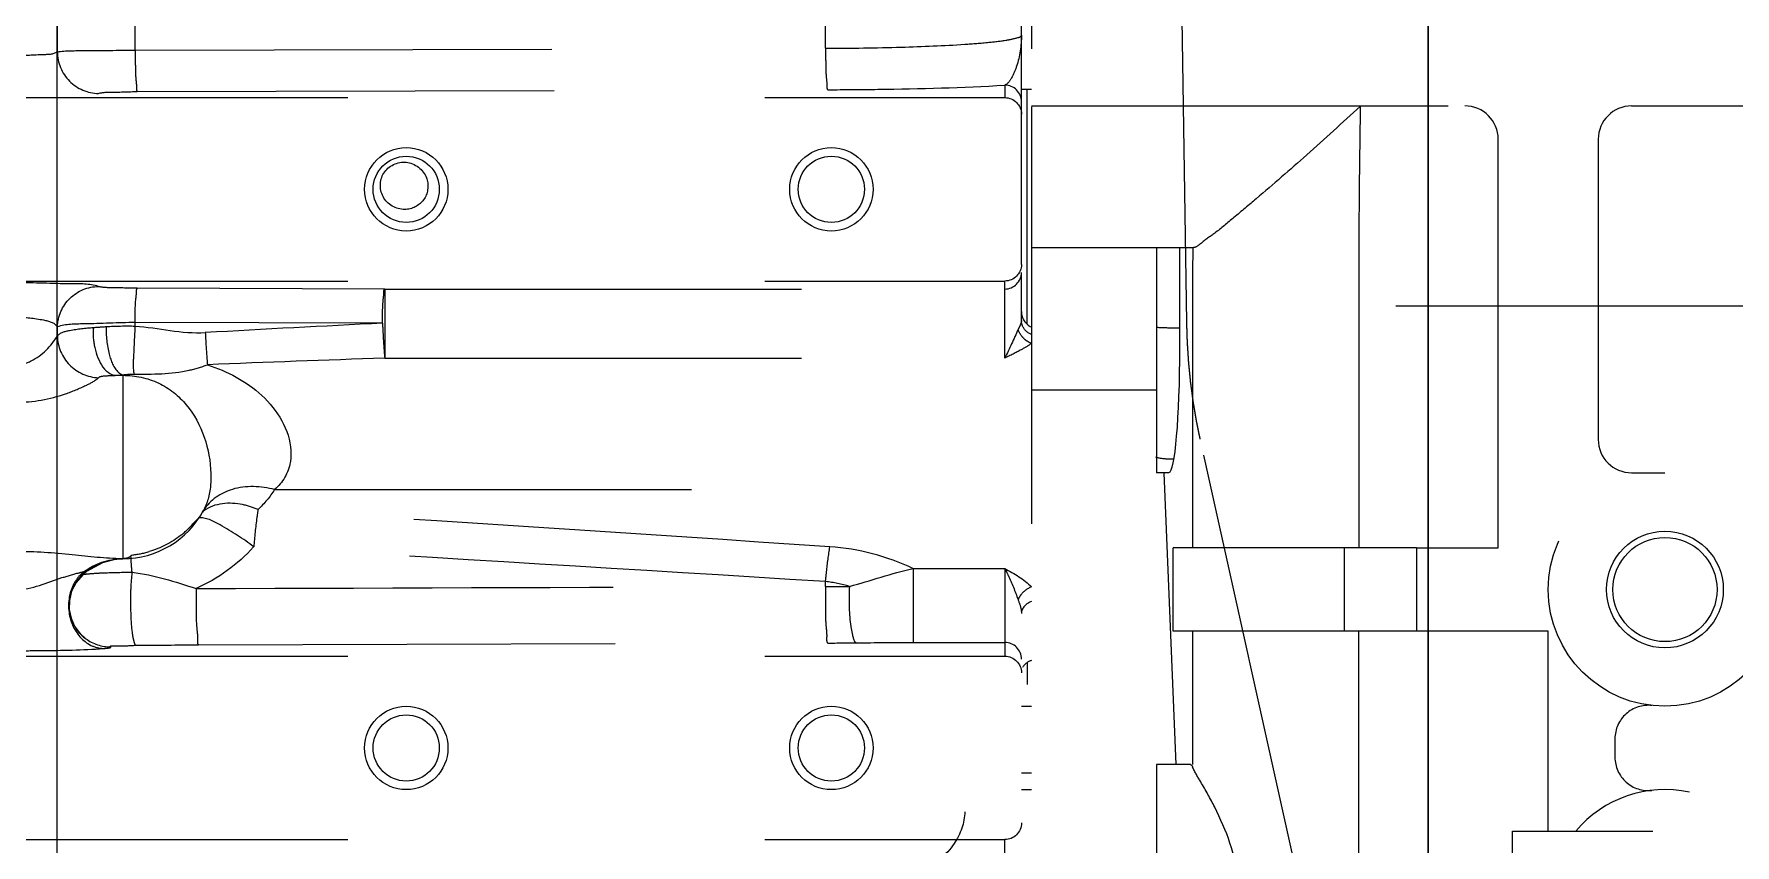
# Model space of a CAD drawing. Header units: millimetres. Extents: x 17886 to 18265, y -8727 to -7321.
# Drawn here: x 17966.379 to 17968.419, y -7874.788 to -7873.815 of the extents above; entities that cross this region are included whole.
import ezdxf

# ---------------------------------------------------------------- set-up
doc = ezdxf.new("R2010")
doc.units = ezdxf.units.MM
doc.linetypes.add('EPL_DASH', pattern=[1, 0.5, -0.5])
for name, color, linetype in [('09__COSM', 7, 'Continuous'), ('1430853_DXF_CONTINUOUS_LINE', 7, 'Continuous'), ('2630768_VG06DXF_CONTINUOUS_LINE', 7, 'Continuous'), ('3884027_DKREDXF_CONTINUOUS_LINE', 7, 'Continuous')]:
    doc.layers.add(name, color=color, linetype=linetype)
doc.layers.add('CRTANJE', color=4, linetype='Continuous', lineweight=30)

msp = doc.modelspace()

# ---------------------------------------------------------------- linework, layer by layer
at = {"color": 6}
msp.add_lwpolyline([(17975.80618, -7861.20246), (17966.40618, -7861.20246), (17966.40618, -7878.60246), (17975.80618, -7878.60246)], close=True, dxfattribs=at)
at = {"layer": '09__COSM', "color": 2, "linetype": 'EPL_DASH'}
for p, q in [((17967.76159, -7874.16109), (17967.71776, -7871.24183)), ((17967.89041, -7874.80824), (17967.77769, -7874.30101))]:
    msp.add_line(p, q, dxfattribs=at)
msp.add_open_spline([(17967.77769, -7874.30101), (17967.77742, -7874.29969), (17967.77688, -7874.29703), (17967.77606, -7874.29305), (17967.77538, -7874.28973), (17967.77484, -7874.28707), (17967.77443, -7874.28508), (17967.77409, -7874.28342), (17967.77382, -7874.28209), (17967.77365, -7874.28126), (17967.77351, -7874.2806), (17967.77343, -7874.28018), (17967.77337, -7874.27989), (17967.77334, -7874.27973), (17967.77331, -7874.27954), (17967.77327, -7874.27932), (17967.77318, -7874.27877), (17967.77304, -7874.27795), (17967.77285, -7874.27686), (17967.77267, -7874.27577), (17967.77242, -7874.27432), (17967.77199, -7874.27178), (17967.77138, -7874.26814), (17967.77076, -7874.26451), (17967.77027, -7874.2616), (17967.76996, -7874.25979), (17967.76972, -7874.25834), (17967.76956, -7874.25743), (17967.76945, -7874.25679), (17967.7694, -7874.25643), (17967.76935, -7874.25606), (17967.76929, -7874.2556), (17967.76914, -7874.25449), (17967.76892, -7874.25283), (17967.76862, -7874.25062), (17967.76833, -7874.24841), (17967.76793, -7874.24546), (17967.76754, -7874.24252), (17967.76715, -7874.23957), (17967.76685, -7874.23736), (17967.76661, -7874.23552), (17967.76643, -7874.23423), (17967.76634, -7874.23349), (17967.76625, -7874.23294), (17967.76621, -7874.23238), (17967.76613, -7874.23163), (17967.766, -7874.23033), (17967.76582, -7874.22846), (17967.7656, -7874.22623), (17967.7653, -7874.22324), (17967.76501, -7874.22026), (17967.76471, -7874.21728), (17967.76449, -7874.21504), (17967.76427, -7874.21281), (17967.76411, -7874.21113), (17967.764, -7874.21001), (17967.76395, -7874.20954), (17967.76391, -7874.20917), (17967.76388, -7874.2088), (17967.76384, -7874.20814), (17967.76378, -7874.2072), (17967.76368, -7874.20569), (17967.76356, -7874.20381), (17967.76337, -7874.2008), (17967.76312, -7874.19704), (17967.76288, -7874.19328), (17967.76269, -7874.19027), (17967.76256, -7874.18839), (17967.76247, -7874.18688), (17967.76241, -7874.18594), (17967.76236, -7874.18528), (17967.76234, -7874.18491), (17967.76233, -7874.18453), (17967.76232, -7874.18407), (17967.76228, -7874.18295), (17967.76223, -7874.18127), (17967.76216, -7874.17902), (17967.76209, -7874.17678), (17967.76199, -7874.17379), (17967.76183, -7874.16856), (17967.76169, -7874.16408), (17967.76159, -7874.16109)], degree=3, knots=[0, 0, 0, 0, 0.03125, 0.0625, 0.09375, 0.109375, 0.125, 0.140625, 0.1484375, 0.15625, 0.1601562, 0.1640625, 0.1660156, 0.1669922, 0.1679688, 0.1699219, 0.171875, 0.1796875, 0.1875, 0.1953125, 0.203125, 0.21875, 0.25, 0.28125, 0.296875, 0.3125, 0.3203125, 0.328125, 0.3320312, 0.3339844, 0.3359375, 0.3398438, 0.34375, 0.359375, 0.375, 0.390625, 0.40625, 0.4375, 0.453125, 0.46875, 0.484375, 0.4921875, 0.4960938, 0.5, 0.5039062, 0.5078125, 0.515625, 0.53125, 0.546875, 0.5625, 0.59375, 0.609375, 0.625, 0.640625, 0.65625, 0.6601562, 0.6640625, 0.6660156, 0.6679688, 0.671875, 0.6796875, 0.6875, 0.703125, 0.71875, 0.75, 0.78125, 0.796875, 0.8125, 0.8203125, 0.828125, 0.8320312, 0.8339844, 0.8359375, 0.8398438, 0.84375, 0.859375, 0.875, 0.890625, 0.90625, 0.9375, 1, 1, 1, 1], dxfattribs=at)
at = {"layer": '1430853_DXF_CONTINUOUS_LINE', "color": 7, "linetype": 'EPL_DASH'}
for p, q in [((17968.15222, -7875.07034), (17968.15222, -7874.77115)), ((17968.15222, -7874.77115), (17968.32079, -7874.77115))]:
    msp.add_line(p, q, dxfattribs=at)
msp.add_open_spline([(17968.99161, -7874.77115), (17968.97968, -7874.75115), (17968.95169, -7874.72465), (17968.90662, -7874.69784), (17968.84834, -7874.67262), (17968.76409, -7874.65168), (17968.6562, -7874.64328), (17968.5483, -7874.65168), (17968.46406, -7874.67262), (17968.40578, -7874.69784), (17968.3607, -7874.72465), (17968.33271, -7874.75115), (17968.32079, -7874.77115)], degree=3, knots=[0, 0, 0, 0, 0.0943343, 0.1505966, 0.2126329, 0.3507406, 0.5, 0.6492594, 0.7873671, 0.8494034, 0.9056657, 1, 1, 1, 1], dxfattribs=at)
at = {"layer": '2630768_VG06DXF_CONTINUOUS_LINE', "color": 7, "linetype": 'EPL_DASH'}
for points, knots in [([(17967.7528, -7874.16796), (17967.75031, -7874.16796), (17967.74092, -7874.1679), (17967.73153, -7874.16763), (17967.72464, -7874.16723)], [0, 0, 0, 0, 0.2648439, 1, 1, 1, 1]), ([(17967.74529, -7874.32518), (17967.74328, -7874.3252), (17967.73629, -7874.32508), (17967.72924, -7874.32431), (17967.72445, -7874.3229)], [0, 0, 0, 0, 0.2874105, 1, 1, 1, 1])]:
    msp.add_open_spline(points, degree=3, knots=knots, dxfattribs=at)
at = {"layer": '3884027_DKREDXF_CONTINUOUS_LINE', "color": 6, "linetype": 'EPL_DASH'}
for p, q in [((17967.5752, -7873.33279), (17967.5752, -7873.90146)), ((17967.5632, -7874.09143), (17967.5632, -7873.33839)), ((17967.32818, -7873.83232), (17967.32818, -7873.43075)), ((17966.40664, -7873.55318), (17966.40663, -7873.83653)), ((17966.49996, -7873.83453), (17966.49996, -7873.56578)), ((17966.49996, -7873.83453), (17967.32818, -7873.83232)), ((17966.50258, -7873.88427), (17967.33079, -7873.88199)), ((17967.5432, -7873.87645), (17967.5432, -7873.89146)), ((17967.5632, -7873.88146), (17967.5752, -7873.88146)), ((17966.2552, -7873.89146), (17967.5432, -7873.89146)), ((17967.5752, -7873.90146), (17968.0952, -7873.90146)), ((17967.5752, -7873.90253), (17967.5752, -7875.02146)), ((17968.2952, -7873.90146), (17969.0352, -7873.90146)), ((17968.1352, -7874.43147), (17968.1352, -7873.94146)), ((17968.2552, -7873.94146), (17968.2552, -7874.30147)), ((17967.7252, -7874.07146), (17967.5752, -7874.07146)), ((17967.7252, -7874.07146), (17967.7252, -7874.34146)), ((17967.76889, -7874.07146), (17967.75285, -7874.07146)), ((17967.5632, -7874.15884), (17967.5632, -7874.10104)), ((17966.2552, -7874.11146), (17967.5432, -7874.11146)), ((17966.79932, -7874.12102), (17966.50258, -7874.12018)), ((17966.79932, -7874.12102), (17966.79932, -7874.20392)), ((17966.79932, -7874.12102), (17967.5432, -7874.12102)), ((17967.5432, -7874.20392), (17967.5432, -7874.11146)), ((17967.76855, -7874.14146), (17967.76855, -7874.43146)), ((17969.51238, -7874.14146), (17967.76855, -7874.14146)), ((17967.96779, -7874.14146), (17967.96779, -7874.43146)), ((17966.40663, -7874.16644), (17966.40663, -7874.17729)), ((17966.49996, -7874.16545), (17966.49996, -7874.16131)), ((17966.7967, -7874.16205), (17966.49996, -7874.16131)), ((17966.79932, -7874.20392), (17967.5432, -7874.20392)), ((17966.4852, -7874.22454), (17966.4852, -7874.44451)), ((17967.5752, -7874.24175), (17967.7252, -7874.24175)), ((17967.73422, -7874.34146), (17967.74836, -7874.69146)), ((17968.2952, -7874.34147), (17968.3352, -7874.34147)), ((17966.66731, -7874.36152), (17967.5752, -7874.36152)), ((17966.58228, -7874.38622), (17966.58059, -7874.38916)), ((17966.58239, -7874.38602), (17966.58228, -7874.38622)), ((17966.5823, -7874.38619), (17966.58238, -7874.38604)), ((17968.03697, -7874.43146), (17967.74542, -7874.43146)), ((17967.74542, -7874.53147), (17967.74542, -7874.43147)), ((17967.95036, -7874.43146), (17967.95036, -7874.53146)), ((17968.03697, -7874.43146), (17968.03697, -7874.53146)), ((17968.03697, -7874.43146), (17968.1352, -7874.43147)), ((17966.47737, -7874.445), (17966.46065, -7874.44939)), ((17966.48384, -7874.44451), (17966.47737, -7874.445)), ((17966.48384, -7874.44451), (17966.48398, -7874.44451)), ((17966.48398, -7874.44451), (17966.4852, -7874.44451)), ((17967.43313, -7874.45627), (17967.5432, -7874.45627)), ((17967.43314, -7874.45627), (17967.43314, -7874.54486)), ((17967.5432, -7874.45627), (17967.5432, -7874.56146)), ((17966.42906, -7874.47305), (17966.42376, -7874.48353)), ((17966.43718, -7874.46365), (17966.42906, -7874.47305)), ((17966.4359, -7874.46405), (17966.43591, -7874.46404)), ((17966.43591, -7874.46454), (17966.4359, -7874.46405)), ((17966.43916, -7874.46197), (17966.43718, -7874.46365)), ((17966.43915, -7874.46197), (17966.43914, -7874.46198)), ((17967.32818, -7874.47776), (17967.32816, -7874.47196)), ((17966.42098, -7874.50548), (17966.42317, -7874.51599)), ((17966.42317, -7874.51599), (17966.42739, -7874.52547)), ((17967.5632, -7875.36587), (17967.5632, -7874.51002)), ((17968.03697, -7874.53146), (17967.74542, -7874.53146)), ((17967.76855, -7874.53146), (17967.76855, -7874.69146)), ((17967.96779, -7874.94146), (17967.96779, -7874.53146)), ((17968.1952, -7874.53147), (17968.03697, -7874.53146)), ((17968.1952, -7874.77115), (17968.1952, -7874.53147)), ((17966.44015, -7874.54003), (17966.44065, -7874.54041)), ((17966.57592, -7874.5478), (17967.33079, -7874.54563)), ((17967.43314, -7874.54486), (17967.5432, -7874.54486)), ((17966.2552, -7874.56146), (17967.5432, -7874.56146)), ((17967.5632, -7874.62146), (17967.5752, -7874.62146)), ((17968.2752, -7874.66035), (17968.2752, -7874.68257)), ((17967.5632, -7874.70146), (17967.5752, -7874.70146)), ((17967.7252, -7874.69146), (17967.7252, -7874.98309)), ((17967.76598, -7874.69146), (17967.7252, -7874.69146)), ((17967.5632, -7874.72146), (17967.5752, -7874.72146)), ((17966.2552, -7874.78146), (17967.5432, -7874.78146)), ((17967.5432, -7874.81417), (17967.5432, -7874.78146))]:
    msp.add_line(p, q, dxfattribs=at)
at = {"layer": '3884027_DKREDXF_CONTINUOUS_LINE', "color": 7, "linetype": 'EPL_DASH'}
for p, q in [((17967.5702, -7874.163), (17967.5702, -7873.88146)), ((17967.75285, -7874.07146), (17967.7252, -7874.07146)), ((17967.75285, -7874.07146), (17967.75285, -7874.19146)), ((17966.47754, -7874.22454), (17966.4852, -7874.22454)), ((17966.4852, -7874.22399), (17966.4852, -7874.22454)), ((17967.73973, -7874.34146), (17967.7252, -7874.34146)), ((17967.5702, -7874.56919), (17967.5702, -7874.59535))]:
    msp.add_line(p, q, dxfattribs=at)
at = {"layer": '3884027_DKREDXF_CONTINUOUS_LINE', "color": 6, "linetype": 'EPL_DASH'}
for points in [[(17966.46065, -7874.44939), (17966.44166, -7874.46002), (17966.43916, -7874.46197)], [(17966.42376, -7874.48353), (17966.42112, -7874.49448), (17966.42098, -7874.50548)], [(17966.42739, -7874.52547), (17966.4332, -7874.53355), (17966.44065, -7874.54041)]]:
    msp.add_lwpolyline(points, dxfattribs=at)
for centre, radius in [((17966.8252, -7874.00146), 0.05), ((17966.8252, -7874.00146), 0.03969), ((17967.3352, -7874.00146), 0.05), ((17967.3352, -7874.00146), 0.03969), ((17968.3352, -7874.48147), 0.14), ((17968.3352, -7874.48146), 0.07), ((17968.3352, -7874.48146), 0.0625), ((17966.8252, -7874.67146), 0.05), ((17966.8252, -7874.67146), 0.03969), ((17967.3352, -7874.67146), 0.05), ((17967.3352, -7874.67146), 0.03969)]:
    msp.add_circle(centre, radius, dxfattribs=at)
for centre, radius, start, end in [((17967.54321, -7873.89644), 0.01999, 0.03971, 90.03949), ((17983.40153, -7874.14113), 15.43374, 179.110216, 180.001222), ((17968.0952, -7873.94146), 0.04, 0, 90), ((17968.2952, -7873.94146), 0.04, 90, 180), ((17987.61832, -7874.14145), 19.84977, 179.797986, 180.000039), ((17967.54321, -7874.10103), 0.01999, 269.96074, 359.96069), ((17967.5832, -7874.14813), 0.02, 180.00002, 246.42182), ((17968.11902, -7901.10426), 26.97464, 92.809802, 93.262037), ((17967.58597, -7874.15994), 0.0285, 218.18786, 231.60939), ((17968.11582, -7912.35755), 38.17634, 91.976219, 92.295589), ((17968.2952, -7874.30147), 0.04, 180, 270), ((17966.4852, -7874.33451), 0.11, 270, 331.84155), ((17966.53388, -7874.36023), 0.05494, 326.33883, 328.2235), ((17966.60711, -7874.41997), 0.04114, 126.64481, 129.26281), ((17954.21253, -8070.87873), 196.88625, 86.1788658, 86.3789235), ((17966.48778, -7874.33097), 0.10861, 308.26249, 319.33294), ((17966.52223, -7874.35071), 0.07001, 313.20241, 317.05273), ((17966.48355, -7874.32324), 0.11751, 275.92078, 286.45443), ((17953.74626, -8092.72268), 218.67291, 86.4390334, 86.6191065), ((17967.3149, -7874.7044), 0.27486, 64.52387, 86.13862), ((17966.49802, -7874.5327), 0.09222, 118.83426, 125.96805), ((17966.48651, -7874.4305), 0.01386, 284.73742, 288.04211), ((17966.47062, -7874.50048), 0.04994, 150.10966, 153.4547), ((17966.47123, -7874.50084), 0.05065, 139.56968, 150.09998), ((17966.47063, -7874.50032), 0.04986, 134.13428, 139.56973), ((17966.4706, -7874.50022), 0.05013, 133.88435, 137.31226), ((17966.50533, -7874.53642), 0.10029, 131.61833, 133.83976), ((17966.49612, -7874.53021), 0.08909, 131.40464, 132.52015), ((17967.31453, -7874.61337), 0.14207, 72.66685, 84.49497), ((17966.47097, -7874.50059), 0.05031, 156.62534, 170.88781), ((17966.47047, -7874.5004), 0.04977, 153.4603, 156.6008), ((17966.47015, -7874.50062), 0.04947, 189.85331, 194.46237), ((17966.47072, -7874.50045), 0.05006, 194.49505, 210.98631), ((17966.47001, -7874.50082), 0.04927, 211.03863, 213.25159), ((17966.47064, -7874.50034), 0.05005, 213.30804, 232.46162), ((17967.31522, -7869.17902), 5.36663, 270.16623, 270.53422), ((17967.54321, -7874.56485), 0.01999, 0.03931, 90.03926), ((17968.3152, -7874.66035), 0.04, 83.62063, 180), ((17968.3152, -7874.68257), 0.04, 180, 276.37937), ((17968.3352, -7874.86146), 0.14, 77.91544, 139.81245)]:
    msp.add_arc(centre, radius, start, end, dxfattribs=at)
at = {"layer": '3884027_DKREDXF_CONTINUOUS_LINE', "color": 6, "linetype": 'EPL_DASH', "extrusion": (0, 0, -1)}
for centre, major_axis, ratio, start_param, end_param in [((17967.5432, -7873.91149), (0, 0.02003), 0.9986295, 0, 1.5707963), ((17967.5432, -7874.09143), (0, -0.02003), 0.9986295, -1.5707963, 0), ((17967.5432, -7874.58149), (0, 0.02003), 0.9986295, 0, 1.5707963), ((17967.76598, -7874.84146), (0, 0.15), 0.0874887, 0, 0.1974889), ((17967.5432, -7874.76143), (0, -0.02003), 0.9986295, -1.5707963, 0)]:
    msp.add_ellipse(centre, major_axis=major_axis, ratio=ratio, start_param=start_param, end_param=end_param, dxfattribs=at)
at = {"layer": '3884027_DKREDXF_CONTINUOUS_LINE', "color": 7, "linetype": 'EPL_DASH', "extrusion": (0, 0, -1)}
msp.add_ellipse((17967.73973, -7874.19146), major_axis=(0, 0.15), ratio=0.0874887, start_param=-4.712389, end_param=-3.1415927, dxfattribs=at)
at = {"layer": '3884027_DKREDXF_CONTINUOUS_LINE', "color": 6, "linetype": 'EPL_DASH'}
for points, knots in [([(17967.32818, -7873.83232), (17967.3585, -7873.83222), (17967.41409, -7873.83142), (17967.47984, -7873.82878), (17967.52141, -7873.82556), (17967.54367, -7873.82302), (17967.55503, -7873.82068), (17967.5632, -7873.81825), (17967.5632, -7873.81645)], [0, 0, 0, 0, 0.3844405, 0.7062609, 0.8289744, 0.9202345, 0.9772016, 1, 1, 1, 1]), ([(17967.5632, -7873.81646), (17967.56319, -7873.82907), (17967.56047, -7873.84754), (17967.5523, -7873.86695), (17967.54669, -7873.8753), (17967.5432, -7873.87645)], [0, 0, 0, 0, 0.582564, 0.830083, 1, 1, 1, 1]), ([(17966.35736, -7873.84088), (17966.36812, -7873.84088), (17966.38407, -7873.83941), (17966.40175, -7873.83959), (17966.40663, -7873.83653)], [0, 0, 0, 0, 0.6513115, 1, 1, 1, 1]), ([(17966.40663, -7873.83653), (17966.41724, -7873.835), (17966.44852, -7873.83539), (17966.47956, -7873.83455), (17966.49996, -7873.83453)], [0, 0, 0, 0, 0.3443192, 1, 1, 1, 1]), ([(17966.40664, -7873.83653), (17966.40675, -7873.84921), (17966.41724, -7873.8754), (17966.44335, -7873.88633), (17966.45592, -7873.88644)], [0, 0, 0, 0, 0.502292, 1, 1, 1, 1]), ([(17966.49996, -7873.83453), (17966.49998, -7873.84068), (17966.50024, -7873.85204), (17966.50034, -7873.86743), (17966.50186, -7873.87724), (17966.50149, -7873.88318), (17966.50258, -7873.88427)], [0, 0, 0, 0, 0.3702786, 0.6877352, 0.9076626, 1, 1, 1, 1]), ([(17967.32818, -7873.83232), (17967.3282, -7873.83847), (17967.32845, -7873.84981), (17967.32855, -7873.86518), (17967.33007, -7873.87498), (17967.32971, -7873.88091), (17967.33079, -7873.88199)], [0, 0, 0, 0, 0.3703725, 0.6878098, 0.9076852, 1, 1, 1, 1]), ([(17966.45592, -7873.88644), (17966.46106, -7873.88487), (17966.47696, -7873.88514), (17966.49237, -7873.8843), (17966.50258, -7873.88427)], [0, 0, 0, 0, 0.3448927, 1, 1, 1, 1]), ([(17967.33079, -7873.88199), (17967.35086, -7873.88194), (17967.42168, -7873.88132), (17967.49253, -7873.87961), (17967.5432, -7873.87645)], [0, 0, 0, 0, 0.2832845, 1, 1, 1, 1]), ([(17967.96964, -7873.90199), (17967.94835, -7873.9215), (17967.90735, -7873.95898), (17967.85645, -7874.00316), (17967.81957, -7874.03405), (17967.79733, -7874.05284), (17967.78112, -7874.06391), (17967.77228, -7874.07146), (17967.76889, -7874.07146)], [0, 0, 0, 0, 0.329264, 0.6336776, 0.7673507, 0.87994, 0.9612626, 1, 1, 1, 1]), ([(17966.8252, -7874.0256), (17966.8152, -7874.02634), (17966.79273, -7874.01558), (17966.79295, -7873.99044), (17966.79825, -7873.98197)], [0, 0, 0, 0, 0.5006872, 1, 1, 1, 1]), ([(17966.84949, -7873.98751), (17966.85245, -7873.99539), (17966.8508, -7874.01511), (17966.83361, -7874.02497), (17966.8252, -7874.0256)], [0, 0, 0, 0, 0.4993738, 1, 1, 1, 1]), ([(17966.45592, -7874.11795), (17966.44515, -7874.11457), (17966.41151, -7874.1153), (17966.37898, -7874.11349), (17966.35735, -7874.11349)], [0, 0, 0, 0, 0.3429645, 1, 1, 1, 1]), ([(17966.40663, -7874.16644), (17966.4071, -7874.15398), (17966.41792, -7874.12857), (17966.44356, -7874.11806), (17966.45592, -7874.11795)], [0, 0, 0, 0, 0.5021862, 1, 1, 1, 1]), ([(17966.50258, -7874.12018), (17966.49231, -7874.12015), (17966.4769, -7874.11928), (17966.46099, -7874.11954), (17966.45592, -7874.11795)], [0, 0, 0, 0, 0.658813, 1, 1, 1, 1]), ([(17966.49996, -7874.16131), (17966.50008, -7874.15175), (17966.49986, -7874.13881), (17966.50181, -7874.12582), (17966.50169, -7874.12105), (17966.50258, -7874.12018)], [0, 0, 0, 0, 0.6952029, 0.9092128, 1, 1, 1, 1]), ([(17966.7967, -7874.16205), (17966.79682, -7874.15251), (17966.79663, -7874.1396), (17966.79853, -7874.12664), (17966.79843, -7874.12188), (17966.79932, -7874.12102)], [0, 0, 0, 0, 0.6952643, 0.9091853, 1, 1, 1, 1]), ([(17966.40663, -7874.16644), (17966.40346, -7874.1613), (17966.3843, -7874.15696), (17966.3684, -7874.15534), (17966.35736, -7874.15534)], [0, 0, 0, 0, 0.3537333, 1, 1, 1, 1]), ([(17966.49996, -7874.16131), (17966.47952, -7874.16138), (17966.44874, -7874.1633), (17966.41679, -7874.16294), (17966.40663, -7874.16644)], [0, 0, 0, 0, 0.6555464, 1, 1, 1, 1]), ([(17966.40663, -7874.17729), (17966.41011, -7874.17317), (17966.4261, -7874.16936), (17966.44034, -7874.1678), (17966.44989, -7874.16715)], [0, 0, 0, 0, 0.3602649, 1, 1, 1, 1]), ([(17966.44989, -7874.16715), (17966.44938, -7874.17415), (17966.44973, -7874.19485), (17966.46252, -7874.22402), (17966.47754, -7874.22454)], [0, 0, 0, 0, 0.3185181, 1, 1, 1, 1]), ([(17966.4652, -7874.16612), (17966.4649, -7874.17724), (17966.46692, -7874.19623), (17966.474, -7874.21559), (17966.48005, -7874.22105)], [0, 0, 0, 0, 0.5769883, 1, 1, 1, 1]), ([(17966.49996, -7874.16545), (17966.49901, -7874.17759), (17966.49855, -7874.19664), (17966.49707, -7874.21617), (17966.49861, -7874.22304)], [0, 0, 0, 0, 0.6334728, 1, 1, 1, 1]), ([(17966.7967, -7874.16205), (17966.79687, -7874.16578), (17966.79753, -7874.17975), (17966.79839, -7874.19371), (17966.79932, -7874.20392)], [0, 0, 0, 0, 0.2669578, 1, 1, 1, 1]), ([(17967.56122, -7874.16524), (17967.56093, -7874.16587), (17967.56029, -7874.16724), (17967.55966, -7874.16862), (17967.55933, -7874.16938)], [0, 0, 0, 0, 0.4559588, 1, 1, 1, 1]), ([(17967.56274, -7874.16161), (17967.56256, -7874.16218), (17967.56208, -7874.1634), (17967.56153, -7874.16459), (17967.56122, -7874.16524)], [0, 0, 0, 0, 0.452502, 1, 1, 1, 1]), ([(17967.5632, -7874.15884), (17967.5632, -7874.15931), (17967.56312, -7874.16025), (17967.56289, -7874.16116), (17967.56274, -7874.16161)], [0, 0, 0, 0, 0.4956118, 1, 1, 1, 1]), ([(17966.35735, -7874.21197), (17966.36357, -7874.21198), (17966.38395, -7874.20545), (17966.39914, -7874.18961), (17966.40663, -7874.17729)], [0, 0, 0, 0, 0.3011094, 1, 1, 1, 1]), ([(17966.40664, -7874.17729), (17966.40675, -7874.18984), (17966.41761, -7874.21575), (17966.44327, -7874.22695), (17966.45592, -7874.22745)], [0, 0, 0, 0, 0.4977666, 1, 1, 1, 1]), ([(17966.58409, -7874.17333), (17966.58459, -7874.18326), (17966.5854, -7874.19611), (17966.58645, -7874.20893), (17966.58671, -7874.21185)], [0, 0, 0, 0, 0.7724909, 1, 1, 1, 1]), ([(17966.49861, -7874.22304), (17966.5207, -7874.22325), (17966.55092, -7874.22322), (17966.57956, -7874.21462), (17966.58669, -7874.21186)], [0, 0, 0, 0, 0.7428367, 1, 1, 1, 1]), ([(17966.58667, -7874.21185), (17966.61038, -7874.21976), (17966.65585, -7874.24252), (17966.68543, -7874.28996), (17966.68682, -7874.31483)], [0, 0, 0, 0, 0.5008794, 1, 1, 1, 1]), ([(17966.35735, -7874.25683), (17966.37737, -7874.25685), (17966.40652, -7874.25166), (17966.43821, -7874.23811), (17966.4516, -7874.23145), (17966.45592, -7874.22745)], [0, 0, 0, 0, 0.5772989, 0.8301752, 1, 1, 1, 1]), ([(17966.45592, -7874.22745), (17966.45802, -7874.22552), (17966.4661, -7874.22499), (17966.47307, -7874.22459), (17966.47754, -7874.22454)], [0, 0, 0, 0, 0.3893043, 1, 1, 1, 1]), ([(17966.48005, -7874.22105), (17966.48083, -7874.22176), (17966.48243, -7874.22298), (17966.48429, -7874.22377), (17966.4852, -7874.22399)], [0, 0, 0, 0, 0.5311834, 1, 1, 1, 1]), ([(17966.4852, -7874.22399), (17966.48624, -7874.22386), (17966.48845, -7874.22358), (17966.49068, -7874.22337), (17966.49186, -7874.22328)], [0, 0, 0, 0, 0.4683941, 1, 1, 1, 1]), ([(17966.4852, -7874.22454), (17966.49989, -7874.22454), (17966.5293, -7874.23049), (17966.5756, -7874.26802), (17966.58995, -7874.31331), (17966.59081, -7874.34247)], [0, 0, 0, 0, 0.2537391, 0.4964529, 1, 1, 1, 1]), ([(17966.49186, -7874.22328), (17966.49295, -7874.22319), (17966.49519, -7874.22306), (17966.49744, -7874.22303), (17966.49861, -7874.22304)], [0, 0, 0, 0, 0.4831422, 1, 1, 1, 1]), ([(17966.68682, -7874.31483), (17966.68708, -7874.31955), (17966.68642, -7874.33687), (17966.67687, -7874.35344), (17966.66731, -7874.36152)], [0, 0, 0, 0, 0.2743562, 1, 1, 1, 1]), ([(17966.59081, -7874.34247), (17966.59093, -7874.34659), (17966.59067, -7874.36143), (17966.58741, -7874.37654), (17966.58238, -7874.38604)], [0, 0, 0, 0, 0.2772794, 1, 1, 1, 1]), ([(17966.66731, -7874.36152), (17966.65092, -7874.35744), (17966.61839, -7874.35534), (17966.58974, -7874.37419), (17966.5823, -7874.38619)], [0, 0, 0, 0, 0.544577, 1, 1, 1, 1]), ([(17966.64217, -7874.43035), (17966.62959, -7874.42035), (17966.60896, -7874.40776), (17966.58467, -7874.39434), (17966.57562, -7874.39574)], [0, 0, 0, 0, 0.6369026, 1, 1, 1, 1]), ([(17966.6474, -7874.38555), (17966.64146, -7874.38301), (17966.62077, -7874.37588), (17966.59512, -7874.37762), (17966.58255, -7874.38696)], [0, 0, 0, 0, 0.2921395, 1, 1, 1, 1]), ([(17966.6474, -7874.38555), (17966.6469, -7874.38869), (17966.64477, -7874.40358), (17966.64322, -7874.41854), (17966.64217, -7874.43035)], [0, 0, 0, 0, 0.2116598, 1, 1, 1, 1]), ([(17966.48428, -7874.44451), (17966.46432, -7874.4445), (17966.42217, -7874.43865), (17966.3798, -7874.43606), (17966.35735, -7874.43604)], [0, 0, 0, 0, 0.4707416, 1, 1, 1, 1]), ([(17967.32818, -7874.47196), (17967.32856, -7874.46801), (17967.33001, -7874.45404), (17967.33176, -7874.4401), (17967.33341, -7874.43016)], [0, 0, 0, 0, 0.2826278, 1, 1, 1, 1]), ([(17966.49004, -7874.44391), (17966.48929, -7874.44411), (17966.48768, -7874.4444), (17966.48605, -7874.4445), (17966.4852, -7874.44451)], [0, 0, 0, 0, 0.4751217, 1, 1, 1, 1]), ([(17966.49567, -7874.44013), (17966.49517, -7874.44095), (17966.49371, -7874.44248), (17966.49183, -7874.44335), (17966.4908, -7874.44369)], [0, 0, 0, 0, 0.4729286, 1, 1, 1, 1]), ([(17966.49633, -7874.46069), (17966.49613, -7874.45879), (17966.49557, -7874.45264), (17966.49522, -7874.44647), (17966.49498, -7874.44222)], [0, 0, 0, 0, 0.3096131, 1, 1, 1, 1]), ([(17967.5432, -7874.45627), (17967.54462, -7874.45888), (17967.55056, -7874.47105), (17967.55571, -7874.48359), (17967.5592, -7874.49356)], [0, 0, 0, 0, 0.2199316, 1, 1, 1, 1]), ([(17966.41223, -7874.46722), (17966.41904, -7874.46514), (17966.42779, -7874.46255), (17966.43665, -7874.46039), (17966.4386, -7874.45999)], [0, 0, 0, 0, 0.7816333, 1, 1, 1, 1]), ([(17966.43586, -7874.46409), (17966.43599, -7874.46397), (17966.43642, -7874.46377), (17966.43686, -7874.46364), (17966.43713, -7874.46357)], [0, 0, 0, 0, 0.3838677, 1, 1, 1, 1]), ([(17966.43926, -7874.46194), (17966.43874, -7874.46236), (17966.43761, -7874.46322), (17966.43649, -7874.46408), (17966.4359, -7874.46455)], [0, 0, 0, 0, 0.4721601, 1, 1, 1, 1]), ([(17966.4386, -7874.45999), (17966.43928, -7874.45984), (17966.44071, -7874.45906), (17966.44084, -7874.46039), (17966.44069, -7874.4606)], [0, 0, 0, 0, 0.7296325, 1, 1, 1, 1]), ([(17966.44069, -7874.4606), (17966.44052, -7874.46082), (17966.44006, -7874.46128), (17966.43956, -7874.4617), (17966.43927, -7874.46193)], [0, 0, 0, 0, 0.4271962, 1, 1, 1, 1]), ([(17966.45862, -7874.46159), (17966.4614, -7874.46146), (17966.47396, -7874.46096), (17966.48653, -7874.46075), (17966.49633, -7874.46069)], [0, 0, 0, 0, 0.2207928, 1, 1, 1, 1]), ([(17966.49631, -7874.46068), (17966.49518, -7874.4689), (17966.49418, -7874.48699), (17966.4945, -7874.5127), (17966.49595, -7874.53334), (17966.49837, -7874.54394), (17966.49967, -7874.54791), (17966.50075, -7874.54835)], [0, 0, 0, 0, 0.2806987, 0.610574, 0.878855, 0.9607124, 1, 1, 1, 1]), ([(17966.5733, -7874.48026), (17966.57317, -7874.48796), (17966.57328, -7874.50284), (17966.57306, -7874.52362), (17966.57524, -7874.53745), (17966.5743, -7874.54626), (17966.57592, -7874.5478)], [0, 0, 0, 0, 0.3410657, 0.6645491, 0.9009504, 1, 1, 1, 1]), ([(17967.32818, -7874.47776), (17967.32804, -7874.48548), (17967.32814, -7874.50042), (17967.32792, -7874.5213), (17967.33011, -7874.53521), (17967.32916, -7874.54408), (17967.33079, -7874.54563)], [0, 0, 0, 0, 0.3404084, 0.6640143, 0.9007847, 1, 1, 1, 1]), ([(17967.35686, -7874.47775), (17967.35599, -7874.49275), (17967.35625, -7874.51437), (17967.36021, -7874.53518), (17967.36279, -7874.54469), (17967.36526, -7874.54541)], [0, 0, 0, 0, 0.6523409, 0.8884023, 1, 1, 1, 1]), ([(17967.56229, -7874.48814), (17967.56166, -7874.48899), (17967.56051, -7874.49074), (17967.55958, -7874.49262), (17967.5592, -7874.49356)], [0, 0, 0, 0, 0.5110907, 1, 1, 1, 1]), ([(17967.56283, -7874.50556), (17967.56295, -7874.5063), (17967.56313, -7874.50778), (17967.5632, -7874.50927), (17967.5632, -7874.51002)], [0, 0, 0, 0, 0.4974507, 1, 1, 1, 1]), ([(17966.35735, -7874.55486), (17966.36728, -7874.55486), (17966.40213, -7874.55451), (17966.43704, -7874.55416), (17966.4619, -7874.55218)], [0, 0, 0, 0, 0.284696, 1, 1, 1, 1]), ([(17966.4619, -7874.55218), (17966.4634, -7874.55206), (17966.46512, -7874.55188), (17966.47173, -7874.55116), (17966.47055, -7874.55027)], [0, 0, 0, 0, 0.5049645, 1, 1, 1, 1]), ([(17966.47055, -7874.55027), (17966.46846, -7874.54867), (17966.48974, -7874.54956), (17966.49328, -7874.5484), (17966.50075, -7874.54835)], [0, 0, 0, 0, 0.2607324, 1, 1, 1, 1]), ([(17967.77132, -7874.98309), (17967.78186, -7874.96378), (17967.80996, -7874.91799), (17967.83301, -7874.83135), (17967.80461, -7874.75903), (17967.78097, -7874.71617), (17967.77124, -7874.70053), (17967.76855, -7874.69437)], [0, 0, 0, 0, 0.2131202, 0.5232151, 0.8225656, 0.9348856, 1, 1, 1, 1]), ([(17967.4952, -7874.74792), (17967.49519, -7874.76137), (17967.48381, -7874.79132), (17967.44403, -7874.82333), (17967.38897, -7874.84476), (17967.34681, -7874.85042), (17967.32462, -7874.85109)], [0, 0, 0, 0, 0.1869815, 0.4147854, 0.6913614, 1, 1, 1, 1])]:
    msp.add_open_spline(points, degree=3, knots=knots, dxfattribs=at)
for points in [[(17966.79825, -7873.98197), (17966.80355, -7873.9735), (17966.81526, -7873.9679), (17966.8252, -7873.96889)], [(17966.8252, -7873.96889), (17966.83535, -7873.9699), (17966.84591, -7873.97796), (17966.84949, -7873.98751)], [(17966.44989, -7874.16715), (17966.45499, -7874.1668), (17966.46009, -7874.16644), (17966.4652, -7874.16612)], [(17966.4652, -7874.16612), (17966.47676, -7874.16539), (17966.48838, -7874.16513), (17966.49996, -7874.16545)], [(17966.49996, -7874.16545), (17966.52807, -7874.16729), (17966.55597, -7874.17495), (17966.58409, -7874.17333)], [(17967.5592, -7874.16948), (17967.55405, -7874.18104), (17967.54896, -7874.19265), (17967.5432, -7874.20392)], [(17967.56357, -7874.17756), (17967.56168, -7874.17515), (17967.56013, -7874.17239), (17967.5592, -7874.16948)], [(17967.56467, -7874.16575), (17967.56372, -7874.1636), (17967.5632, -7874.1612), (17967.5632, -7874.15884)], [(17967.5752, -7874.17564), (17967.57073, -7874.17385), (17967.56662, -7874.17015), (17967.56467, -7874.16575)], [(17967.5752, -7874.18619), (17967.57141, -7874.18912), (17967.56728, -7874.19158), (17967.56308, -7874.19389)], [(17967.5752, -7874.18619), (17967.5727, -7874.1853), (17967.57035, -7874.18393), (17967.56827, -7874.18228)], [(17967.56308, -7874.19389), (17967.55657, -7874.19746), (17967.54985, -7874.20062), (17967.5432, -7874.20392)], [(17966.66731, -7874.36152), (17966.66184, -7874.37036), (17966.65498, -7874.37842), (17966.6474, -7874.38555)], [(17966.57961, -7874.39068), (17966.57779, -7874.39342), (17966.57572, -7874.39601), (17966.57348, -7874.39841)], [(17966.55504, -7874.41625), (17966.54379, -7874.42512), (17966.53058, -7874.43188), (17966.51684, -7874.43594)], [(17966.64216, -7874.43035), (17966.62315, -7874.45137), (17966.59911, -7874.4685), (17966.57332, -7874.48026)], [(17966.4386, -7874.45999), (17966.45147, -7874.45058), (17966.4679, -7874.44474), (17966.48384, -7874.44451)], [(17967.35686, -7874.47775), (17967.38232, -7874.47073), (17967.40737, -7874.4621), (17967.43313, -7874.45627)], [(17967.5432, -7874.45627), (17967.55456, -7874.46251), (17967.56654, -7874.46872), (17967.5752, -7874.47838)], [(17966.35735, -7874.48151), (17966.37625, -7874.48149), (17966.39415, -7874.47276), (17966.41223, -7874.46722)], [(17966.42777, -7874.47226), (17966.42476, -7874.47722), (17966.42263, -7874.48279), (17966.42141, -7874.48846)], [(17966.4386, -7874.45999), (17966.43427, -7874.46331), (17966.43059, -7874.46759), (17966.42777, -7874.47226)], [(17966.43713, -7874.46357), (17966.43981, -7874.46287), (17966.44261, -7874.46269), (17966.44537, -7874.46244)], [(17966.44537, -7874.46244), (17966.44978, -7874.46205), (17966.4542, -7874.4618), (17966.45862, -7874.46159)], [(17966.49633, -7874.46069), (17966.52263, -7874.46374), (17966.54807, -7874.47227), (17966.57332, -7874.48027)], [(17966.42141, -7874.48846), (17966.4189, -7874.50007), (17966.42011, -7874.51301), (17966.42478, -7874.52393)], [(17966.57332, -7874.48026), (17966.82494, -7874.47943), (17967.07656, -7874.4786), (17967.32818, -7874.47776)], [(17967.32818, -7874.47776), (17967.33774, -7874.47776), (17967.3473, -7874.47776), (17967.35686, -7874.47775)], [(17967.5592, -7874.49356), (17967.56058, -7874.4975), (17967.56217, -7874.50144), (17967.56283, -7874.50556)], [(17967.5752, -7874.47838), (17967.57012, -7874.48021), (17967.5655, -7874.48381), (17967.56229, -7874.48814)], [(17967.5752, -7874.49585), (17967.56933, -7874.49783), (17967.5632, -7874.50383), (17967.5632, -7874.51002)], [(17966.42478, -7874.52393), (17966.42911, -7874.53406), (17966.43711, -7874.54355), (17966.447, -7874.54839)], [(17966.42664, -7874.5243), (17966.42996, -7874.53036), (17966.43466, -7874.53583), (17966.44015, -7874.54003)], [(17966.44065, -7874.54041), (17966.44906, -7874.54669), (17966.46006, -7874.55031), (17966.47055, -7874.55027)], [(17966.447, -7874.54839), (17966.45161, -7874.55064), (17966.45678, -7874.552), (17966.4619, -7874.55218)], [(17966.50075, -7874.54835), (17966.5258, -7874.54818), (17966.55086, -7874.54787), (17966.57592, -7874.5478)], [(17967.36526, -7874.54541), (17967.38789, -7874.5452), (17967.41051, -7874.54486), (17967.43314, -7874.54486)]]:
    msp.add_open_spline(points, degree=3, dxfattribs=at)
at = {"layer": '3884027_DKREDXF_CONTINUOUS_LINE', "color": 7, "linetype": 'EPL_DASH'}
for points in [[(17966.47754, -7874.22454), (17966.4801, -7874.22446), (17966.48265, -7874.22423), (17966.4852, -7874.22399)], [(17967.5752, -7874.56652), (17967.57096, -7874.56795), (17967.56675, -7874.5709), (17967.56467, -7874.57486)]]:
    msp.add_open_spline(points, degree=3, dxfattribs=at)
at = {"layer": 'CRTANJE', "lineweight": 30}
msp.add_lwpolyline([(17970.15118, -7879.70246), (17970.15118, -7855.01246), (17968.05118, -7855.01246), (17968.05118, -7879.70246)], close=True, dxfattribs=at)

doc.saveas('drawing.dxf')
